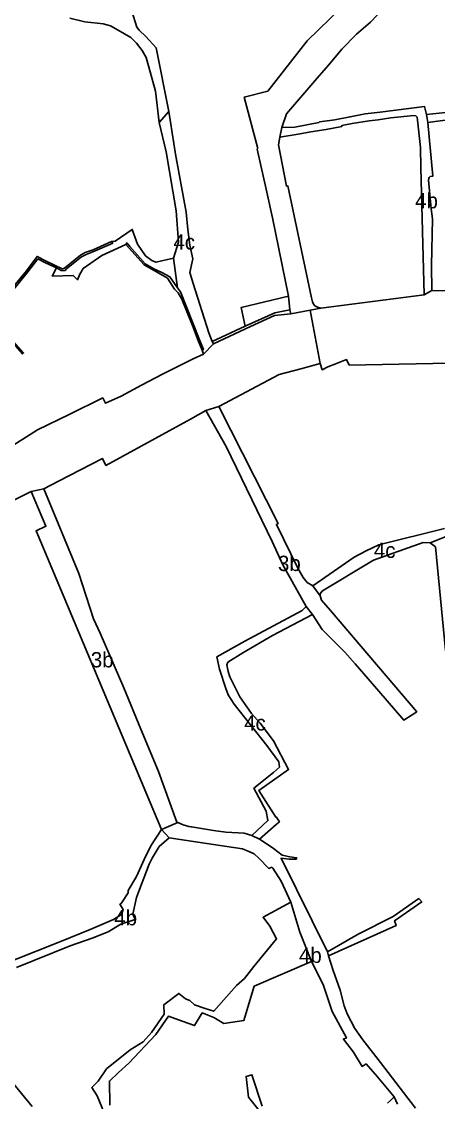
# Model space of a CAD drawing. Extents: x 548434 to 553028, y 1835063 to 1842282.
# Drawn here: x 551220.7 to 551411, y 1838546.9 to 1839040 of the extents above; entities that cross this region are included whole.
import ezdxf

# ---------------------------------------------------------------- set-up
doc = ezdxf.new("R2010")
doc.units = 0
for name, color, linetype in [('Level 15', 7, 'Continuous'), ('Level 16', 7, 'Continuous'), ('Level 23', 7, 'Continuous')]:
    doc.layers.add(name, color=color, linetype=linetype)

msp = doc.modelspace()

# ---------------------------------------------------------------- linework, layer by layer
at = {"layer": 'Level 16'}
for points in [[(551385.93, 1839045.97), (551380.01, 1839039.79), (551373.65, 1839034.23), (551366.88, 1839027.41), (551361, 1839020.21), (551355.45, 1839014.08), (551341.67, 1838997.91), (551339.57, 1838991.66), (551338.59, 1838987.3), (551338.02, 1838983.79), (551341.59, 1838964.98), (551342.26, 1838965.1), (551353.11, 1838913.9), (551353.54, 1838912.15), (551354.03, 1838911.14), (551354.67, 1838910.39), (551355.81, 1838909.74), (551357.33, 1838909.19), (551352.4492, 1838908.2822), (551343.62, 1838906.64), (551343.23, 1838908.43), (551342.58, 1838914.79), (551335.21, 1838950.51), (551332.73, 1838962.22), (551328.34, 1838981.83), (551328.57, 1838982.04), (551322.36, 1839005.57), (551333.14, 1839008.32), (551351.03, 1839031.17), (551366.62, 1839046.23)], [(551423.68, 1838884.33), (551370.3, 1838883.25), (551369.12, 1838885.79), (551363.76, 1838883.75), (551360.49, 1838882.43), (551358.02, 1838881.17), (551356.96, 1838884.03), (551352.4492, 1838908.2822), (551357.33, 1838909.19), (551404.51, 1838915.32), (551408.05, 1838917.34), (551426.71, 1838916.81)], [(551213.44, 1838844.39), (551228.05, 1838853.72), (551242.45, 1838860.68), (551257.8, 1838868.32), (551259.06, 1838865.85), (551266.22, 1838869.11), (551275.48, 1838874.1), (551285.12, 1838879.14), (551299.01, 1838886.11), (551303.73, 1838888.24), (551308.27, 1838892.97), (551325.16, 1838900.84), (551336.2, 1838905.84), (551343.62, 1838906.64), (551352.4492, 1838908.2822), (551356.96, 1838884.03), (551348.27, 1838881.58), (551338.3, 1838879.01), (551310.81, 1838864.32), (551304.89, 1838862.6), (551297.87, 1838858.55), (551259.21, 1838837.51), (551257.7, 1838840.63), (551237.61, 1838830.3), (551230.94, 1838826.8), (551225.04, 1838825.62), (551213.61, 1838819.81)], [(551415.31, 1838805.4), (551407.24, 1838802.21), (551404.11, 1838802.29), (551381.35, 1838794.35), (551358.07, 1838780.23), (551357.2, 1838779.19), (551357.04, 1838777.95), (551353.67, 1838782.5), (551372.57, 1838795.59), (551378, 1838798.59), (551383.74, 1838801.28), (551413.75, 1838808.7)], [(551216, 1838611.36), (551238.96, 1838620.42), (551252.01, 1838625.73), (551262.73, 1838630.4), (551266.28, 1838632.66), (551267.06, 1838634.86), (551265.64, 1838637.31), (551266.13, 1838637.65), (551266.56, 1838638.02), (551266.87, 1838638.6), (551269.33, 1838642.5), (551269.37, 1838643.55), (551273.21, 1838649.99), (551276.62, 1838657.7), (551279.77, 1838663.95), (551284.53, 1838671.39), (551288.04, 1838667.59), (551283.53, 1838663.63), (551280.28, 1838658.28), (551278.99, 1838655.64), (551274.51, 1838644.06), (551273.22, 1838640.44), (551271.44, 1838632.74), (551272.55, 1838630.27), (551266.09, 1838628.24), (551260.29, 1838624.77), (551252.98, 1838621.81), (551242.84, 1838618.28), (551218.4, 1838608.39)], [(551392.29, 1838546.08), (551390.79, 1838549.48), (551383.14, 1838558.5), (551378.02, 1838564.44), (551376.18, 1838563.32), (551372.26, 1838569.83), (551367.68, 1838575.78), (551369.06, 1838576.35), (551362.45, 1838588.37), (551358.37, 1838600.72), (551353.09, 1838611.14), (551347.79, 1838624.6), (551343.64, 1838638.23), (551339.2, 1838647.86), (551335.45, 1838653.72), (551334.99, 1838654.2), (551333.64, 1838653.62), (551328.97, 1838658.32), (551326.83, 1838660.32), (551324.5, 1838661.41), (551321.55, 1838662.5), (551314.44, 1838663.64), (551293.13, 1838666.79), (551288.04, 1838667.59), (551284.53, 1838671.39), (551292.0842, 1838674.517), (551294.56, 1838673.45), (551297.15, 1838672.78), (551298.27, 1838672.57), (551308.37, 1838670.87), (551313.92, 1838670.14), (551322.38, 1838669.72), (551325.86, 1838668.65), (551329.3051, 1838666.9507), (551329.57, 1838666.82), (551335.76, 1838662.76), (551339.74, 1838659.67), (551343.18, 1838658.95), (551346.25, 1838658.47), (551346.2, 1838657.93), (551342.91, 1838657.82), (551339.19, 1838658.25), (551360.31, 1838615.51), (551360.85, 1838613.74), (551362.9, 1838607.01), (551366.2, 1838598.07), (551367.93, 1838590.89), (551369.4, 1838587.25), (551372.85, 1838580.65), (551376.49, 1838575.38), (551384.59, 1838565.02), (551400.61, 1838544.2)], [(551212.25, 1838561.2), (551225.57, 1838545)]]:
    msp.add_lwpolyline(points, dxfattribs=at)
for points in [[(551406.16, 1838993.99), (551408.46, 1838969.46), (551407.25, 1838969.26), (551406.84, 1838968.94), (551406.7, 1838968.46), (551406.53, 1838967.6), (551407.7, 1838954.53), (551408.26, 1838950.01), (551407.9, 1838928.7), (551408.05, 1838917.34), (551404.51, 1838915.32), (551402.99, 1838973.45), (551402.86, 1838982.62), (551401.35, 1838996.37), (551400.63, 1838997.04), (551399.85, 1838997.1), (551389.26, 1838996.15), (551383.58, 1838995.23), (551379.34, 1838994.69), (551371.57, 1838993.44), (551366.86, 1838992.59), (551366.92, 1838992.11), (551359.82, 1838990.83), (551352.82, 1838989.73), (551346.94, 1838988.59), (551338.59, 1838987.3), (551339.57, 1838991.66), (551345.43, 1838991.78), (551356.48, 1838993.92), (551356.76, 1838994.24), (551363.69, 1838995.13), (551370.71, 1838996.62), (551377.51, 1838997.87), (551384.49, 1838998.68), (551404.61, 1839001.28), (551405.64, 1838997.57)], [(551307.6725, 1838894.0455), (551308.27, 1838892.97), (551303.73, 1838888.24), (551303.09, 1838890.1), (551303.73, 1838890.33), (551302, 1838894.86), (551293.24, 1838916.63), (551291.8592, 1838918.5863), (551290.15, 1838932.09), (551292.34, 1838939.32), (551291.25, 1838953.61), (551286.66, 1838980.63), (551283.52, 1838993.9), (551287.97, 1838999), (551291.03, 1838979.48), (551295.83, 1838953.1), (551296.66, 1838945.13), (551297.46, 1838938.05), (551298.92, 1838931.77), (551297.51, 1838925.58), (551299.07, 1838920.46), (551306.21, 1838898.03), (551307.67, 1838894.05)], [(551357.04, 1838777.95), (551357.59, 1838776.08), (551361.75, 1838771.28), (551401.14, 1838725.09), (551395.18, 1838721.31), (551383.83, 1838734.57), (551376.98, 1838742.39), (551373.02, 1838747), (551368.36, 1838752.26), (551357.87, 1838762.69), (551353.53, 1838769.42), (551350.61, 1838773.1), (551340.04, 1838792.17), (551335.17, 1838802.86), (551314.05, 1838846.2), (551304.89, 1838862.6), (551310.81, 1838864.32), (551337.82, 1838810.95), (551337.08, 1838810.57), (551346.83, 1838790.64), (551349.21, 1838786.31), (551351.07, 1838784.1), (551353.67, 1838782.5)], [(551292.0842, 1838674.517), (551284.53, 1838671.39), (551227.37, 1838807.61), (551231.8, 1838809.78), (551225.04, 1838825.62), (551230.94, 1838826.8), (551246.91, 1838788.22), (551253.55, 1838767.52), (551256.58, 1838760.91), (551267.35, 1838736.02), (551275.12, 1838717.2), (551283.29, 1838697.83), (551291.59, 1838674.73)], [(551350.61, 1838773.1), (551353.53, 1838769.42), (551335.33, 1838759.97), (551321.68, 1838751.94), (551314.87, 1838747.67), (551314.41, 1838746.53), (551315.02, 1838743.49), (551315.83, 1838741.08), (551320.41, 1838731.92), (551325.66, 1838724.38), (551329.68, 1838719.87), (551335.66, 1838711.8), (551342.629, 1838698.7418), (551329.05, 1838689.21), (551336.78, 1838677.07), (551336.89, 1838677.15), (551338.45, 1838674.94), (551336.8891, 1838673.6553), (551329.3051, 1838666.9507), (551325.86, 1838668.65), (551333.17, 1838675.46), (551332.4, 1838679.83), (551326.81, 1838690.19), (551335.67, 1838697.36), (551338.42, 1838699.91), (551338.15, 1838702.2), (551332.73, 1838709.71), (551317.77, 1838728.51), (551315.02, 1838732.9), (551313.91, 1838735.67), (551311.07, 1838744.5), (551309.86, 1838750.15), (551322.67, 1838757.32), (551348.76, 1838771.39)]]:
    msp.add_lwpolyline(points, close=True, dxfattribs=at)
at = {"layer": 'Level 23'}
for points in [[(551366.62, 1839046.23), (551351.03, 1839031.17), (551333.14, 1839008.32), (551322.36, 1839005.57), (551328.57, 1838982.04), (551328.34, 1838981.83), (551332.73, 1838962.22), (551335.21, 1838950.51), (551342.58, 1838914.79), (551320.99, 1838909.57), (551322.79, 1838901), (551307.6725, 1838894.0455), (551306.21, 1838898.03), (551299.07, 1838920.46), (551297.51, 1838925.58), (551298.92, 1838931.77), (551297.46, 1838938.05), (551296.66, 1838945.13), (551295.83, 1838953.1), (551291.03, 1838979.48), (551287.97, 1838999), (551282.11, 1839027.99), (551277.42, 1839033.25), (551274.36, 1839036.03), (551273.27, 1839037.49), (551271.09, 1839044.82)], [(551385.93, 1839045.97), (551380.01, 1839039.79), (551373.65, 1839034.23), (551366.88, 1839027.41), (551361, 1839020.21), (551355.45, 1839014.08), (551341.67, 1838997.91), (551339.57, 1838991.66), (551338.59, 1838987.3), (551338.02, 1838983.79), (551341.59, 1838964.98), (551342.26, 1838965.1), (551353.11, 1838913.9), (551353.54, 1838912.15), (551354.03, 1838911.14), (551354.67, 1838910.39), (551355.81, 1838909.74), (551357.33, 1838909.19), (551352.4492, 1838908.2822), (551343.62, 1838906.64), (551343.23, 1838908.43), (551342.58, 1838914.79), (551335.21, 1838950.51), (551332.73, 1838962.22), (551328.34, 1838981.83), (551328.57, 1838982.04), (551322.36, 1839005.57), (551333.14, 1839008.32), (551351.03, 1839031.17), (551366.62, 1839046.23)], [(551417.21, 1838998.81), (551405.64, 1838997.57), (551404.61, 1839001.28), (551384.49, 1838998.68), (551377.51, 1838997.87), (551370.71, 1838996.62), (551363.69, 1838995.13), (551356.76, 1838994.24), (551356.48, 1838993.92), (551345.43, 1838991.78), (551339.57, 1838991.66), (551341.67, 1838997.91), (551355.45, 1839014.08), (551361, 1839020.21), (551366.88, 1839027.41), (551373.65, 1839034.23), (551380.01, 1839039.79), (551385.93, 1839045.97)], [(551242.71, 1839041.6), (551249.55, 1839039.92), (551258.02, 1839038.94), (551261.26, 1839038.09), (551264.86, 1839036.13), (551270.6, 1839032.72), (551273.23, 1839030.14), (551275.84, 1839026.85), (551277.55, 1839023.58), (551278.7, 1839019.77), (551281.91, 1839008.28), (551283.52, 1838993.9), (551286.66, 1838980.63), (551291.25, 1838953.61), (551292.34, 1838939.32), (551290.15, 1838932.09), (551282.02, 1838930.19), (551280.26, 1838931.01), (551277.25, 1838933.17), (551273.69, 1838938.46), (551271.21, 1838945.17), (551263.41, 1838939.77), (551261.81, 1838939.74), (551253.35, 1838935.92), (551249.79, 1838934.64), (551247.56, 1838933.5), (551240.34, 1838927.47), (551239.18, 1838927.19), (551231.92, 1838930.63), (551227.77, 1838932.84), (551222.94, 1838926.27), (551215.75, 1838917.65)], [(551271.09, 1839044.82), (551273.27, 1839037.49), (551274.36, 1839036.03), (551277.42, 1839033.25), (551282.11, 1839027.99), (551287.97, 1838999), (551283.52, 1838993.9), (551281.91, 1839008.28), (551278.7, 1839019.77), (551277.55, 1839023.58), (551275.84, 1839026.85), (551273.23, 1839030.14), (551270.6, 1839032.72), (551264.86, 1839036.13), (551261.26, 1839038.09), (551258.02, 1839038.94), (551249.55, 1839039.92), (551242.71, 1839041.6)], [(551426.71, 1838916.81), (551408.05, 1838917.34), (551407.9, 1838928.7), (551408.26, 1838950.01), (551407.7, 1838954.53), (551406.53, 1838967.6), (551406.7, 1838968.46), (551406.84, 1838968.94), (551407.25, 1838969.26), (551408.46, 1838969.46), (551406.16, 1838993.99), (551450.42, 1838999.85)], [(551216.54, 1838917.16), (551223.52, 1838925.81), (551228.16, 1838931.69), (551231.59, 1838929.91), (551236.7, 1838927.69), (551234.75, 1838923.89), (551244.32, 1838924.22), (551246.3, 1838922.24), (551247.31, 1838924.79), (551248.89, 1838927.4), (551257.37, 1838933.24), (551268.26, 1838938.29), (551269.67, 1838936.77), (551276.7, 1838929.08), (551284.42, 1838924.55), (551287.3, 1838922.93), (551290.56, 1838917.86), (551292.16, 1838916.21), (551293.83, 1838913.38), (551298.69, 1838901.28), (551301.3, 1838894.54), (551303.09, 1838890.1), (551303.73, 1838888.24), (551299.01, 1838886.11), (551285.12, 1838879.14), (551275.48, 1838874.1), (551266.22, 1838869.11), (551259.06, 1838865.85), (551257.8, 1838868.32), (551242.45, 1838860.68), (551228.05, 1838853.72), (551213.44, 1838844.39)], [(551423.68, 1838884.33), (551370.3, 1838883.25), (551369.12, 1838885.79), (551363.76, 1838883.75), (551360.49, 1838882.43), (551358.02, 1838881.17), (551356.96, 1838884.03), (551352.4492, 1838908.2822), (551357.33, 1838909.19), (551404.51, 1838915.32), (551408.05, 1838917.34), (551426.71, 1838916.81)], [(551213.44, 1838844.39), (551228.05, 1838853.72), (551242.45, 1838860.68), (551257.8, 1838868.32), (551259.06, 1838865.85), (551266.22, 1838869.11), (551275.48, 1838874.1), (551285.12, 1838879.14), (551299.01, 1838886.11), (551303.73, 1838888.24), (551308.27, 1838892.97), (551325.16, 1838900.84), (551336.2, 1838905.84), (551343.62, 1838906.64), (551352.4492, 1838908.2822), (551356.96, 1838884.03), (551348.27, 1838881.58), (551338.3, 1838879.01), (551310.81, 1838864.32), (551304.89, 1838862.6), (551297.87, 1838858.55), (551259.21, 1838837.51), (551257.7, 1838840.63), (551237.61, 1838830.3), (551230.94, 1838826.8), (551225.04, 1838825.62), (551213.61, 1838819.81)], [(551210.81, 1838900.16), (551221.1, 1838888.37), (551221.67, 1838888.82), (551211.3, 1838900.59)], [(551413.75, 1838808.7), (551383.74, 1838801.28), (551378, 1838798.59), (551372.57, 1838795.59), (551353.67, 1838782.5), (551351.07, 1838784.1), (551349.21, 1838786.31), (551346.83, 1838790.64), (551337.08, 1838810.57), (551337.82, 1838810.95), (551310.81, 1838864.32), (551338.3, 1838879.01), (551348.27, 1838881.58), (551356.96, 1838884.03), (551358.02, 1838881.17), (551360.49, 1838882.43), (551363.76, 1838883.75), (551369.12, 1838885.79), (551370.3, 1838883.25), (551423.68, 1838884.33)], [(551213.61, 1838819.81), (551225.04, 1838825.62), (551231.8, 1838809.78), (551227.37, 1838807.61), (551284.53, 1838671.39), (551279.77, 1838663.95), (551276.62, 1838657.7), (551273.21, 1838649.99), (551269.37, 1838643.55), (551269.33, 1838642.5), (551266.87, 1838638.6), (551266.56, 1838638.02), (551266.13, 1838637.65), (551265.64, 1838637.31), (551267.06, 1838634.86), (551266.28, 1838632.66), (551262.73, 1838630.4), (551252.01, 1838625.73), (551238.96, 1838620.42), (551216, 1838611.36)], [(551415.31, 1838805.4), (551407.24, 1838802.21), (551404.11, 1838802.29), (551381.35, 1838794.35), (551358.07, 1838780.23), (551357.2, 1838779.19), (551357.04, 1838777.95), (551353.67, 1838782.5), (551372.57, 1838795.59), (551378, 1838798.59), (551383.74, 1838801.28), (551413.75, 1838808.7)], [(551400.61, 1838544.2), (551384.59, 1838565.02), (551376.49, 1838575.38), (551372.85, 1838580.65), (551369.4, 1838587.25), (551367.93, 1838590.89), (551366.2, 1838598.07), (551362.9, 1838607.01), (551360.85, 1838613.74), (551391.76, 1838627.55), (551390.99, 1838629.73), (551403.41, 1838638.36), (551402.06, 1838639.85), (551390.3, 1838631.69), (551374.43, 1838623.7), (551360.31, 1838615.51), (551339.19, 1838658.25), (551342.91, 1838657.82), (551346.2, 1838657.93), (551346.25, 1838658.47), (551343.18, 1838658.95), (551339.74, 1838659.67), (551335.76, 1838662.76), (551329.57, 1838666.82), (551329.3051, 1838666.9507), (551336.8891, 1838673.6553), (551338.45, 1838674.94), (551336.89, 1838677.15), (551336.78, 1838677.07), (551329.05, 1838689.21), (551342.629, 1838698.7418), (551335.66, 1838711.8), (551329.68, 1838719.87), (551325.66, 1838724.38), (551320.41, 1838731.92), (551315.83, 1838741.08), (551315.02, 1838743.49), (551314.41, 1838746.53), (551314.87, 1838747.67), (551321.68, 1838751.94), (551335.33, 1838759.97), (551353.53, 1838769.42), (551357.87, 1838762.69), (551368.36, 1838752.26), (551373.02, 1838747), (551376.98, 1838742.39), (551383.83, 1838734.57), (551395.18, 1838721.31), (551401.14, 1838725.09), (551361.75, 1838771.28), (551357.59, 1838776.08), (551357.04, 1838777.95), (551357.2, 1838779.19), (551358.07, 1838780.23), (551381.35, 1838794.35), (551404.11, 1838802.29), (551407.24, 1838802.21), (551409.74, 1838800.31), (551414.24, 1838753.18)], [(551216, 1838611.36), (551238.96, 1838620.42), (551252.01, 1838625.73), (551262.73, 1838630.4), (551266.28, 1838632.66), (551267.06, 1838634.86), (551265.64, 1838637.31), (551266.13, 1838637.65), (551266.56, 1838638.02), (551266.87, 1838638.6), (551269.33, 1838642.5), (551269.37, 1838643.55), (551273.21, 1838649.99), (551276.62, 1838657.7), (551279.77, 1838663.95), (551284.53, 1838671.39), (551288.04, 1838667.59), (551283.53, 1838663.63), (551280.28, 1838658.28), (551278.99, 1838655.64), (551274.51, 1838644.06), (551273.22, 1838640.44), (551271.44, 1838632.74), (551272.55, 1838630.27), (551266.09, 1838628.24), (551260.29, 1838624.77), (551252.98, 1838621.81), (551242.84, 1838618.28), (551218.4, 1838608.39)], [(551392.29, 1838546.08), (551390.79, 1838549.48), (551383.14, 1838558.5), (551378.02, 1838564.44), (551376.18, 1838563.32), (551372.26, 1838569.83), (551367.68, 1838575.78), (551369.06, 1838576.35), (551362.45, 1838588.37), (551358.37, 1838600.72), (551353.09, 1838611.14), (551347.79, 1838624.6), (551343.64, 1838638.23), (551339.2, 1838647.86), (551335.45, 1838653.72), (551334.99, 1838654.2), (551333.64, 1838653.62), (551328.97, 1838658.32), (551326.83, 1838660.32), (551324.5, 1838661.41), (551321.55, 1838662.5), (551314.44, 1838663.64), (551293.13, 1838666.79), (551288.04, 1838667.59), (551284.53, 1838671.39), (551292.0842, 1838674.517), (551294.56, 1838673.45), (551297.15, 1838672.78), (551298.27, 1838672.57), (551308.37, 1838670.87), (551313.92, 1838670.14), (551322.38, 1838669.72), (551325.86, 1838668.65), (551329.3051, 1838666.9507), (551329.57, 1838666.82), (551335.76, 1838662.76), (551339.74, 1838659.67), (551343.18, 1838658.95), (551346.25, 1838658.47), (551346.2, 1838657.93), (551342.91, 1838657.82), (551339.19, 1838658.25), (551360.31, 1838615.51), (551360.85, 1838613.74), (551362.9, 1838607.01), (551366.2, 1838598.07), (551367.93, 1838590.89), (551369.4, 1838587.25), (551372.85, 1838580.65), (551376.49, 1838575.38), (551384.59, 1838565.02), (551400.61, 1838544.2)], [(551218.4, 1838608.39), (551242.84, 1838618.28), (551252.98, 1838621.81), (551260.29, 1838624.77), (551266.09, 1838628.24), (551272.55, 1838630.27), (551271.44, 1838632.74), (551273.22, 1838640.44), (551274.51, 1838644.06), (551278.99, 1838655.64), (551280.28, 1838658.28), (551283.53, 1838663.63), (551288.04, 1838667.59), (551293.13, 1838666.79), (551314.44, 1838663.64), (551321.55, 1838662.5), (551324.5, 1838661.41), (551326.83, 1838660.32), (551328.97, 1838658.32), (551333.64, 1838653.62), (551334.99, 1838654.2), (551335.45, 1838653.72), (551339.2, 1838647.86), (551343.64, 1838638.23), (551330.98, 1838631.35), (551334.13, 1838627.25), (551337.13, 1838621.44), (551326.71, 1838608.87), (551322.43, 1838603.37), (551318.78, 1838600.26), (551308.43, 1838588.48), (551304.49, 1838589.7), (551299.74, 1838591.44), (551297.58, 1838593.44), (551295.58, 1838594.17), (551292.46, 1838596.64), (551285.7, 1838591.42), (551285.89, 1838587.2), (551280.09, 1838578.73), (551276.23, 1838574.56), (551270.32, 1838570.9), (551259.54, 1838562.14), (551255.72, 1838556.51), (551252.8, 1838553.62), (551255.25, 1838549.87), (551258.5, 1838542.1)], [(551258.5, 1838542.1), (551255.25, 1838549.87), (551252.8, 1838553.62), (551255.72, 1838556.51), (551259.54, 1838562.14), (551270.32, 1838570.9), (551276.23, 1838574.56), (551280.09, 1838578.73), (551285.89, 1838587.2), (551285.7, 1838591.42), (551292.46, 1838596.64), (551295.58, 1838594.17), (551297.58, 1838593.44), (551299.74, 1838591.44), (551304.49, 1838589.7), (551308.43, 1838588.48), (551318.78, 1838600.26), (551322.43, 1838603.37), (551326.71, 1838608.87), (551337.13, 1838621.44), (551334.13, 1838627.25), (551330.98, 1838631.35), (551343.64, 1838638.23), (551347.79, 1838624.6), (551353.09, 1838611.14), (551326.94, 1838599.89), (551322.25, 1838584.32), (551313.09, 1838582.83), (551308.49, 1838585.67), (551303.21, 1838587.7), (551299.72, 1838581.94), (551293.97, 1838583.99), (551287.85, 1838586.29), (551282.05, 1838577.82), (551269.74, 1838564.79), (551264.93, 1838560.58), (551260.83, 1838556.58), (551260.97, 1838545.55)], [(551260.97, 1838545.55), (551260.83, 1838556.58), (551264.93, 1838560.58), (551269.74, 1838564.79), (551282.05, 1838577.82), (551287.85, 1838586.29), (551293.97, 1838583.99), (551299.72, 1838581.94), (551303.21, 1838587.7), (551308.49, 1838585.67), (551313.09, 1838582.83), (551322.25, 1838584.32), (551326.94, 1838599.89), (551353.09, 1838611.14), (551358.37, 1838600.72), (551362.45, 1838588.37), (551369.06, 1838576.35), (551367.68, 1838575.78), (551372.26, 1838569.83), (551376.18, 1838563.32), (551378.02, 1838564.44), (551383.14, 1838558.5), (551390.79, 1838549.48), (551389.16, 1838547.77), (551387.76, 1838546.52)], [(551212.25, 1838561.2), (551225.57, 1838545)], [(551225.57, 1838545), (551212.25, 1838561.2)], [(551338.9, 1838530.95), (551324.36, 1838549.24), (551323.19, 1838558.73), (551325.89, 1838559.47), (551330.51, 1838545.21)], [(551330.51, 1838545.21), (551325.89, 1838559.47), (551323.19, 1838558.73), (551324.36, 1838549.24), (551338.9, 1838530.95)], [(551387.76, 1838546.52), (551389.16, 1838547.77), (551390.79, 1838549.48), (551392.29, 1838546.08)]]:
    msp.add_lwpolyline(points, dxfattribs=at)
for points in [[(551406.16, 1838993.99), (551408.46, 1838969.46), (551407.25, 1838969.26), (551406.84, 1838968.94), (551406.7, 1838968.46), (551406.53, 1838967.6), (551407.7, 1838954.53), (551408.26, 1838950.01), (551407.9, 1838928.7), (551408.05, 1838917.34), (551404.51, 1838915.32), (551402.99, 1838973.45), (551402.86, 1838982.62), (551401.35, 1838996.37), (551400.63, 1838997.04), (551399.85, 1838997.1), (551389.26, 1838996.15), (551383.58, 1838995.23), (551379.34, 1838994.69), (551371.57, 1838993.44), (551366.86, 1838992.59), (551366.92, 1838992.11), (551359.82, 1838990.83), (551352.82, 1838989.73), (551346.94, 1838988.59), (551338.59, 1838987.3), (551339.57, 1838991.66), (551345.43, 1838991.78), (551356.48, 1838993.92), (551356.76, 1838994.24), (551363.69, 1838995.13), (551370.71, 1838996.62), (551377.51, 1838997.87), (551384.49, 1838998.68), (551404.61, 1839001.28), (551405.64, 1838997.57)], [(551450.42, 1838999.85), (551406.16, 1838993.99), (551405.64, 1838997.57), (551417.21, 1838998.81), (551428.13, 1839000.2), (551433.11, 1839000.79), (551443.1, 1839001.79), (551450.01, 1839002.81)], [(551307.6725, 1838894.0455), (551308.27, 1838892.97), (551303.73, 1838888.24), (551303.09, 1838890.1), (551303.73, 1838890.33), (551302, 1838894.86), (551293.24, 1838916.63), (551291.8592, 1838918.5863), (551290.15, 1838932.09), (551292.34, 1838939.32), (551291.25, 1838953.61), (551286.66, 1838980.63), (551283.52, 1838993.9), (551287.97, 1838999), (551291.03, 1838979.48), (551295.83, 1838953.1), (551296.66, 1838945.13), (551297.46, 1838938.05), (551298.92, 1838931.77), (551297.51, 1838925.58), (551299.07, 1838920.46), (551306.21, 1838898.03), (551307.67, 1838894.05)], [(551338.59, 1838987.3), (551346.94, 1838988.59), (551352.82, 1838989.73), (551359.82, 1838990.83), (551366.92, 1838992.11), (551366.86, 1838992.59), (551371.57, 1838993.44), (551379.34, 1838994.69), (551383.58, 1838995.23), (551389.26, 1838996.15), (551399.85, 1838997.1), (551400.63, 1838997.04), (551401.35, 1838996.37), (551402.86, 1838982.62), (551402.99, 1838973.45), (551404.51, 1838915.32), (551357.33, 1838909.19), (551355.81, 1838909.74), (551354.67, 1838910.39), (551354.03, 1838911.14), (551353.54, 1838912.15), (551353.11, 1838913.9), (551342.26, 1838965.1), (551341.59, 1838964.98), (551338.02, 1838983.79)], [(551268.73, 1838939.01), (551268.26, 1838938.29), (551257.37, 1838933.24), (551248.89, 1838927.4), (551247.31, 1838924.79), (551246.3, 1838922.24), (551244.32, 1838924.22), (551234.75, 1838923.89), (551236.7, 1838927.69), (551238.85, 1838926.43), (551240.56, 1838926.46), (551241.3, 1838927.2), (551248.14, 1838932.63), (551250.18, 1838933.69), (551253.96, 1838935.21), (551262.33, 1838938.93), (551261.81, 1838939.74), (551263.41, 1838939.77), (551271.21, 1838945.17), (551273.69, 1838938.46), (551277.25, 1838933.17), (551280.26, 1838931.01), (551282.02, 1838930.19), (551290.15, 1838932.09), (551291.8592, 1838918.5863), (551288.37, 1838923.53), (551284.71, 1838925.55), (551281.16, 1838927.24), (551277.17, 1838929.47), (551270.21, 1838937.39)], [(551303.73, 1838890.33), (551303.09, 1838890.1), (551301.3, 1838894.54), (551298.69, 1838901.28), (551293.83, 1838913.38), (551292.16, 1838916.21), (551290.56, 1838917.86), (551287.3, 1838922.93), (551284.42, 1838924.55), (551276.7, 1838929.08), (551269.67, 1838936.77), (551268.26, 1838938.29), (551268.73, 1838939.01), (551270.21, 1838937.39), (551277.17, 1838929.47), (551281.16, 1838927.24), (551284.71, 1838925.55), (551288.37, 1838923.53), (551291.8592, 1838918.5863), (551293.24, 1838916.63), (551302, 1838894.86)], [(551336.28, 1838907.13), (551322.79, 1838901), (551320.99, 1838909.57), (551342.58, 1838914.79), (551343.23, 1838908.43)], [(551343.23, 1838908.43), (551343.62, 1838906.64), (551336.2, 1838905.84), (551325.16, 1838900.84), (551308.27, 1838892.97), (551307.6725, 1838894.0455), (551322.79, 1838901), (551336.28, 1838907.13)], [(551357.04, 1838777.95), (551357.59, 1838776.08), (551361.75, 1838771.28), (551401.14, 1838725.09), (551395.18, 1838721.31), (551383.83, 1838734.57), (551376.98, 1838742.39), (551373.02, 1838747), (551368.36, 1838752.26), (551357.87, 1838762.69), (551353.53, 1838769.42), (551350.61, 1838773.1), (551340.04, 1838792.17), (551335.17, 1838802.86), (551314.05, 1838846.2), (551304.89, 1838862.6), (551310.81, 1838864.32), (551337.82, 1838810.95), (551337.08, 1838810.57), (551346.83, 1838790.64), (551349.21, 1838786.31), (551351.07, 1838784.1), (551353.67, 1838782.5)], [(551333.17, 1838675.46), (551325.86, 1838668.65), (551322.38, 1838669.72), (551313.92, 1838670.14), (551308.37, 1838670.87), (551298.27, 1838672.57), (551297.15, 1838672.78), (551294.56, 1838673.45), (551292.0842, 1838674.517), (551291.59, 1838674.73), (551283.29, 1838697.83), (551275.12, 1838717.2), (551267.35, 1838736.02), (551256.58, 1838760.91), (551253.55, 1838767.52), (551246.91, 1838788.22), (551230.94, 1838826.8), (551237.61, 1838830.3), (551257.7, 1838840.63), (551259.21, 1838837.51), (551297.87, 1838858.55), (551304.89, 1838862.6), (551314.05, 1838846.2), (551335.17, 1838802.86), (551340.04, 1838792.17), (551350.61, 1838773.1), (551348.76, 1838771.39), (551322.67, 1838757.32), (551309.86, 1838750.15), (551311.07, 1838744.5), (551313.91, 1838735.67), (551315.02, 1838732.9), (551317.77, 1838728.51), (551332.73, 1838709.71), (551338.15, 1838702.2), (551338.42, 1838699.91), (551335.67, 1838697.36), (551326.81, 1838690.19), (551332.4, 1838679.83)], [(551292.0842, 1838674.517), (551284.53, 1838671.39), (551227.37, 1838807.61), (551231.8, 1838809.78), (551225.04, 1838825.62), (551230.94, 1838826.8), (551246.91, 1838788.22), (551253.55, 1838767.52), (551256.58, 1838760.91), (551267.35, 1838736.02), (551275.12, 1838717.2), (551283.29, 1838697.83), (551291.59, 1838674.73)], [(551415.31, 1838805.4), (551415.13, 1838804.57), (551422.15, 1838744.29), (551416.8, 1838741.45), (551414.24, 1838753.18), (551409.74, 1838800.31), (551407.24, 1838802.21)], [(551350.61, 1838773.1), (551353.53, 1838769.42), (551335.33, 1838759.97), (551321.68, 1838751.94), (551314.87, 1838747.67), (551314.41, 1838746.53), (551315.02, 1838743.49), (551315.83, 1838741.08), (551320.41, 1838731.92), (551325.66, 1838724.38), (551329.68, 1838719.87), (551335.66, 1838711.8), (551342.629, 1838698.7418), (551329.05, 1838689.21), (551336.78, 1838677.07), (551336.89, 1838677.15), (551338.45, 1838674.94), (551336.8891, 1838673.6553), (551329.3051, 1838666.9507), (551325.86, 1838668.65), (551333.17, 1838675.46), (551332.4, 1838679.83), (551326.81, 1838690.19), (551335.67, 1838697.36), (551338.42, 1838699.91), (551338.15, 1838702.2), (551332.73, 1838709.71), (551317.77, 1838728.51), (551315.02, 1838732.9), (551313.91, 1838735.67), (551311.07, 1838744.5), (551309.86, 1838750.15), (551322.67, 1838757.32), (551348.76, 1838771.39)], [(551360.31, 1838615.51), (551374.43, 1838623.7), (551390.3, 1838631.69), (551402.06, 1838639.85), (551403.41, 1838638.36), (551390.99, 1838629.73), (551391.76, 1838627.55), (551360.85, 1838613.74)]]:
    msp.add_lwpolyline(points, close=True, dxfattribs=at)

# ---------------------------------------------------------------- texts
at = {"layer": 'Level 15'}
for s, p in [('4b', (551400.3871, 1838954.8)), ('4c', (551290.0198, 1838935.9661)), ('4c', (551381.5388, 1838795.29)), ('3b', (551337.7688, 1838789.315)), ('3b', (551252.3211, 1838745.352)), ('4c', (551322.3183, 1838716.5253)), ('4b', (551263.0553, 1838627.67)), ('4b', (551347.3489, 1838610.5108))]:
    msp.add_text(s, height=7, dxfattribs=at).set_placement(p)

doc.saveas('drawing.dxf')
